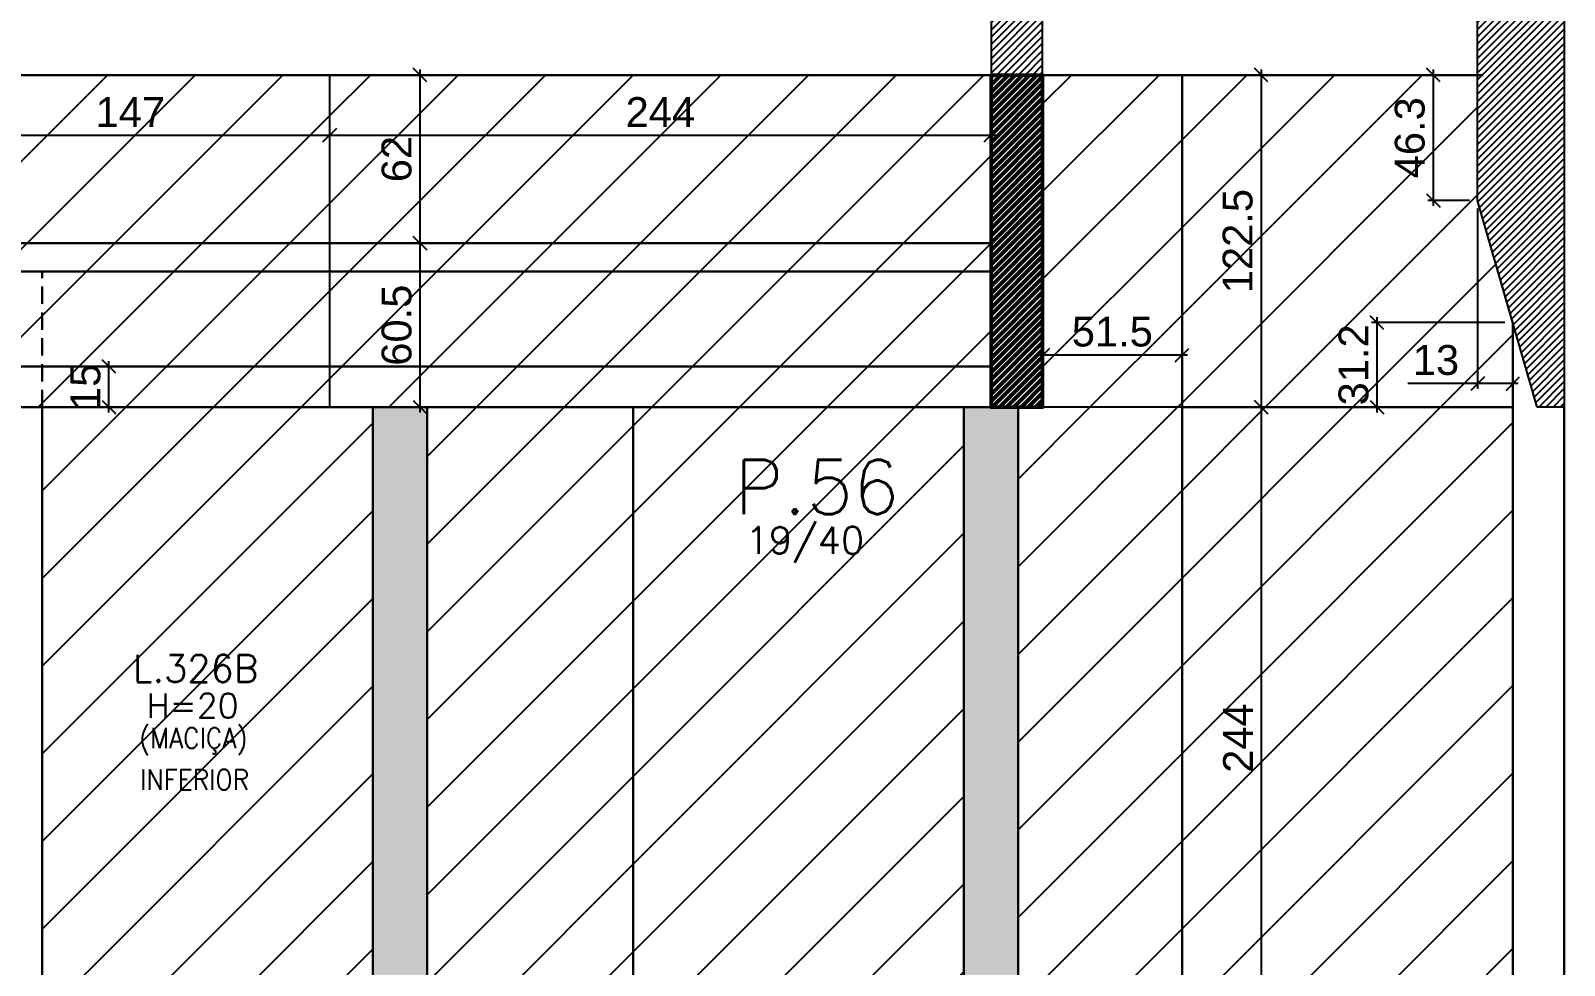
# Model space of a CAD drawing. Extents: x 534 to 8035, y 2354 to 7562.
# Drawn here: x 5163 to 5729, y 4185 to 4529 of the extents above; entities that cross this region are included whole.
import ezdxf

# ---------------------------------------------------------------- set-up
doc = ezdxf.new("R2010")
doc.units = 0
doc.linetypes.add('HIDDEN', pattern=[9.525, 6.35, -3.175])
doc.layers.get('0').update_dxf_attribs({"color": 9, "linetype": 'CONTINUOUS'})
doc.layers.get('DEFPOINTS').update_dxf_attribs({"linetype": 'CONTINUOUS'})
for name, color, linetype in [('FO-HACHURA_PILAR-CONT', 252, 'CONTINUOUS'), ('FO-TEXTO-LAJES', 152, 'CONTINUOUS'), ('P-C', 1, 'CONTINUOUS'), ('Painéis', 200, 'CONTINUOUS'), ('PAREDE', 191, 'CONTINUOUS'), ('Reaproveitamento', 251, 'CONTINUOUS'), ('TIRAS REESCORAMENTO', 252, 'CONTINUOUS')]:
    doc.layers.add(name, color=color, linetype=linetype)
doc.layers.add('FO-Textos dos pilares', color=3, linetype='CONTINUOUS', lineweight=20)
doc.layers.add('FO-Vigas', color=2, linetype='CONTINUOUS', lineweight=30)
doc.styles.add('ARIAL', font='arial.ttf')
doc.styles.add('ROMANS', font='romans.shx')
doc.dimstyles.new('COTA LAJE', dxfattribs={"dimtxt": 11, "dimasz": 5, "dimexe": 2, "dimexo": 3, "dimgap": 3, "dimtad": 3, "dimdec": 1, "dimzin": 12, "dimdsep": 46, "dimtxsty": 'ARIAL', "dimblk": 'OBLIQUE', "dimcen": 10, "dimdle": 2, "dimclrd": 5, "dimclre": 5, "dimclrt": 2, "dimadec": 0, "dimazin": 3, "dimtfac": 1, "dimtdec": 1, "dimtmove": 0, "dimatfit": 3, "dimldrblk": 'OBLIQUE', "dimfxl": 1, "dimlwd": -1, "dimlwe": -1, "dimarcsym": 1})
pattern_1 = [(45, (1811.6567, 3338.154), (-1.3258252, 1.3258252), [])]

# ---------------------------------------------------------------- blocks, each defined once
blk = doc.blocks.new('_Oblique')
at = {"color": 0, "linetype": 'ByBlock', "lineweight": -2}
blk.add_line((-0.5, -0.5), (0.5, 0.5), dxfattribs=at)
blk = doc.blocks.new('*D591')
at = {"layer": 'DEFPOINTS', "color": 0, "linetype": 'Continuous', "transparency": 16777216}
for p in [(5126.68, 4512.82), (5273.68, 4512.07), (5273.68, 4490.64)]:
    blk.add_point(p, dxfattribs=at)
at = {"layer": 'Painéis', "color": 5, "linetype": 'Continuous', "transparency": 16777216}
for p, q in [((5126.68, 4509.82), (5126.68, 4488.64)), ((5273.68, 4509.07), (5273.68, 4488.64)), ((5124.68, 4490.64), (5275.68, 4490.64))]:
    blk.add_line(p, q, dxfattribs=at)
at = {"layer": 'Painéis', "color": 5, "linetype": 'Continuous', "transparency": 16777216, "xscale": 5, "yscale": 5, "zscale": 5, "rotation": 180}
blk.add_blockref('_Oblique', (5126.68, 4490.64), dxfattribs=at)
at = {"layer": 'Painéis', "color": 5, "linetype": 'Continuous', "transparency": 16777216, "xscale": 5, "yscale": 5, "zscale": 5}
blk.add_blockref('_Oblique', (5273.68, 4490.64), dxfattribs=at)
at = {"layer": 'Painéis', "color": 2, "linetype": 'Continuous', "transparency": 16777216, "insert": (5200.18, 4499.16), "char_height": 11, "attachment_point": 5, "style": 'ARIAL'}
blk.add_mtext('147', dxfattribs=at)
blk = doc.blocks.new('*D592')
at = {"layer": 'DEFPOINTS', "color": 0, "linetype": 'Continuous', "transparency": 16777216}
for p in [(5273.68, 4512.07), (5517.68, 4512.07), (5517.68, 4490.64)]:
    blk.add_point(p, dxfattribs=at)
at = {"layer": 'Painéis', "color": 5, "linetype": 'Continuous', "transparency": 16777216}
for p, q in [((5273.68, 4509.07), (5273.68, 4488.64)), ((5517.68, 4509.07), (5517.68, 4488.64)), ((5271.68, 4490.64), (5519.68, 4490.64))]:
    blk.add_line(p, q, dxfattribs=at)
at = {"layer": 'Painéis', "color": 5, "linetype": 'Continuous', "transparency": 16777216, "xscale": 5, "yscale": 5, "zscale": 5, "rotation": 180}
blk.add_blockref('_Oblique', (5273.68, 4490.64), dxfattribs=at)
at = {"layer": 'Painéis', "color": 5, "linetype": 'Continuous', "transparency": 16777216, "xscale": 5, "yscale": 5, "zscale": 5}
blk.add_blockref('_Oblique', (5517.68, 4490.64), dxfattribs=at)
at = {"layer": 'Painéis', "color": 2, "linetype": 'Continuous', "transparency": 16777216, "insert": (5395.68, 4499.16), "char_height": 11, "attachment_point": 5, "style": 'ARIAL'}
blk.add_mtext('244', dxfattribs=at)
blk = doc.blocks.new('*D593')
at = {"layer": 'DEFPOINTS', "color": 0, "linetype": 'Continuous', "transparency": 16777216}
for p in [(5273.68, 4450.82), (5307.05, 4450.82), (5273.68, 4390.32)]:
    blk.add_point(p, dxfattribs=at)
at = {"layer": 'Painéis', "color": 5, "linetype": 'Continuous', "transparency": 16777216}
for p, q in [((5307.05, 4388.32), (5307.05, 4452.82)), ((5276.68, 4450.82), (5309.05, 4450.82)), ((5276.68, 4390.32), (5309.05, 4390.32))]:
    blk.add_line(p, q, dxfattribs=at)
at = {"layer": 'Painéis', "color": 5, "linetype": 'Continuous', "transparency": 16777216, "xscale": 5, "yscale": 5, "zscale": 5}
for p, rotation in [((5307.05, 4450.82), 90), ((5307.05, 4390.32), 270)]:
    blk.add_blockref('_Oblique', p, dxfattribs=dict(at, rotation=rotation))
at = {"layer": 'Painéis', "color": 2, "linetype": 'Continuous', "transparency": 16777216, "insert": (5298.43, 4420.57), "char_height": 11, "attachment_point": 5, "rotation": 90, "style": 'ARIAL'}
blk.add_mtext('60.5', dxfattribs=at)
blk = doc.blocks.new('*D594')
at = {"layer": 'DEFPOINTS', "color": 0, "linetype": 'Continuous', "transparency": 16777216}
for p in [(5273.68, 4512.82), (5307.05, 4512.82), (5273.68, 4450.82)]:
    blk.add_point(p, dxfattribs=at)
at = {"layer": 'Painéis', "color": 5, "linetype": 'Continuous', "transparency": 16777216}
for p, q in [((5307.05, 4448.82), (5307.05, 4514.82)), ((5276.68, 4512.82), (5309.05, 4512.82)), ((5276.68, 4450.82), (5309.05, 4450.82))]:
    blk.add_line(p, q, dxfattribs=at)
at = {"layer": 'Painéis', "color": 5, "linetype": 'Continuous', "transparency": 16777216, "xscale": 5, "yscale": 5, "zscale": 5}
for p, rotation in [((5307.05, 4512.82), 90), ((5307.05, 4450.82), 270)]:
    blk.add_blockref('_Oblique', p, dxfattribs=dict(at, rotation=rotation))
at = {"layer": 'Painéis', "color": 2, "linetype": 'Continuous', "transparency": 16777216, "insert": (5298.43, 4481.82), "char_height": 11, "attachment_point": 5, "rotation": 90, "style": 'ARIAL'}
blk.add_mtext('62', dxfattribs=at)
blk = doc.blocks.new('*D595')
at = {"layer": 'DEFPOINTS', "color": 0, "linetype": 'Continuous', "transparency": 16777216}
for p in [(5142.65, 4405.32), (5192.27, 4405.32), (5142.65, 4390.32)]:
    blk.add_point(p, dxfattribs=at)
at = {"layer": 'Painéis', "color": 5, "linetype": 'Continuous', "transparency": 16777216}
for p, q in [((5192.27, 4388.32), (5192.27, 4407.32)), ((5145.65, 4405.32), (5194.27, 4405.32)), ((5145.65, 4390.32), (5194.27, 4390.32))]:
    blk.add_line(p, q, dxfattribs=at)
at = {"layer": 'Painéis', "color": 5, "linetype": 'Continuous', "transparency": 16777216, "xscale": 5, "yscale": 5, "zscale": 5}
for p, rotation in [((5192.27, 4405.32), 90), ((5192.27, 4390.32), 270)]:
    blk.add_blockref('_Oblique', p, dxfattribs=dict(at, rotation=rotation))
at = {"layer": 'Painéis', "color": 2, "linetype": 'Continuous', "transparency": 16777216, "insert": (5183.66, 4397.82), "char_height": 11, "attachment_point": 5, "rotation": 90, "style": 'ARIAL'}
blk.add_mtext('15', dxfattribs=at)
blk = doc.blocks.new('*D606')
at = {"layer": 'DEFPOINTS', "color": 0, "linetype": 'Continuous', "transparency": 16777216}
for p in [(5660.05, 4421.53), (5710.15, 4421.53), (5710.15, 4390.32)]:
    blk.add_point(p, dxfattribs=at)
at = {"layer": 'Painéis', "color": 5, "linetype": 'Continuous', "transparency": 16777216}
for p, q in [((5707.15, 4421.53), (5658.05, 4421.53)), ((5660.05, 4388.32), (5660.05, 4423.53)), ((5707.15, 4390.32), (5658.05, 4390.32))]:
    blk.add_line(p, q, dxfattribs=at)
at = {"layer": 'Painéis', "color": 5, "linetype": 'Continuous', "transparency": 16777216, "xscale": 5, "yscale": 5, "zscale": 5}
for p, rotation in [((5660.05, 4421.53), 90), ((5660.05, 4390.32), 270)]:
    blk.add_blockref('_Oblique', p, dxfattribs=dict(at, rotation=rotation))
at = {"layer": 'Painéis', "color": 2, "linetype": 'Continuous', "transparency": 16777216, "insert": (5651.43, 4405.93), "char_height": 11, "attachment_point": 5, "rotation": 90, "style": 'ARIAL'}
blk.add_mtext('31.2', dxfattribs=at)
blk = doc.blocks.new('*D607')
at = {"layer": 'DEFPOINTS', "color": 0, "linetype": 'Continuous', "transparency": 16777216}
for p in [(5697.15, 4466.55), (5710.15, 4421.53), (5697.15, 4399.04)]:
    blk.add_point(p, dxfattribs=at)
at = {"layer": 'Painéis', "color": 5, "linetype": 'Continuous', "transparency": 16777216}
for p, q in [((5697.15, 4463.55), (5697.15, 4397.04)), ((5710.15, 4418.53), (5710.15, 4397.04)), ((5697.15, 4399.04), (5671.43, 4399.04)), ((5712.15, 4399.04), (5697.15, 4399.04))]:
    blk.add_line(p, q, dxfattribs=at)
at = {"layer": 'Painéis', "color": 5, "linetype": 'Continuous', "transparency": 16777216, "xscale": 5, "yscale": 5, "zscale": 5, "rotation": 180}
blk.add_blockref('_Oblique', (5697.15, 4399.04), dxfattribs=at)
at = {"layer": 'Painéis', "color": 5, "linetype": 'Continuous', "transparency": 16777216, "xscale": 5, "yscale": 5, "zscale": 5}
blk.add_blockref('_Oblique', (5710.15, 4399.04), dxfattribs=at)
at = {"layer": 'Painéis', "color": 2, "linetype": 'Continuous', "transparency": 16777216, "insert": (5681.79, 4407.66), "char_height": 11, "attachment_point": 5, "style": 'ARIAL'}
blk.add_mtext('13', dxfattribs=at)
blk = doc.blocks.new('*D608')
at = {"layer": 'DEFPOINTS', "color": 0, "linetype": 'Continuous', "transparency": 16777216}
for p in [(5697.15, 4512.82), (5680.8, 4466.55), (5697.15, 4466.55)]:
    blk.add_point(p, dxfattribs=at)
at = {"layer": 'Painéis', "color": 5, "linetype": 'Continuous', "transparency": 16777216}
for p, q in [((5680.8, 4514.82), (5680.8, 4464.55)), ((5694.15, 4512.82), (5678.8, 4512.82)), ((5694.15, 4466.55), (5678.8, 4466.55))]:
    blk.add_line(p, q, dxfattribs=at)
at = {"layer": 'Painéis', "color": 5, "linetype": 'Continuous', "transparency": 16777216, "xscale": 5, "yscale": 5, "zscale": 5}
for p, rotation in [((5680.8, 4512.82), 90), ((5680.8, 4466.55), 270)]:
    blk.add_blockref('_Oblique', p, dxfattribs=dict(at, rotation=rotation))
at = {"layer": 'Painéis', "color": 2, "linetype": 'Continuous', "transparency": 16777216, "insert": (5672.18, 4489.68), "char_height": 11, "attachment_point": 5, "rotation": 90, "style": 'ARIAL'}
blk.add_mtext('46.3', dxfattribs=at)
blk = doc.blocks.new('*D609')
at = {"layer": 'DEFPOINTS', "color": 0, "linetype": 'Continuous', "transparency": 16777216}
for p in [(5588.15, 4512.82), (5588.15, 4390.32), (5617.3, 4390.32)]:
    blk.add_point(p, dxfattribs=at)
at = {"layer": 'Painéis', "color": 5, "linetype": 'Continuous', "transparency": 16777216}
for p, q in [((5617.3, 4514.82), (5617.3, 4388.32)), ((5591.15, 4512.82), (5619.3, 4512.82)), ((5591.15, 4390.32), (5619.3, 4390.32))]:
    blk.add_line(p, q, dxfattribs=at)
at = {"layer": 'Painéis', "color": 5, "linetype": 'Continuous', "transparency": 16777216, "xscale": 5, "yscale": 5, "zscale": 5}
for p, rotation in [((5617.3, 4512.82), 90), ((5617.3, 4390.32), 270)]:
    blk.add_blockref('_Oblique', p, dxfattribs=dict(at, rotation=rotation))
at = {"layer": 'Painéis', "color": 2, "linetype": 'Continuous', "transparency": 16777216, "insert": (5608.68, 4451.57), "char_height": 11, "attachment_point": 5, "rotation": 90, "style": 'ARIAL'}
blk.add_mtext('122.5', dxfattribs=at)
blk = doc.blocks.new('*D610')
at = {"layer": 'DEFPOINTS', "color": 0, "linetype": 'Continuous', "transparency": 16777216}
for p in [(5536.68, 4409.51), (5536.68, 4390.32), (5588.15, 4390.32)]:
    blk.add_point(p, dxfattribs=at)
at = {"layer": 'Painéis', "color": 5, "linetype": 'Continuous', "transparency": 16777216}
for p, q in [((5590.15, 4409.51), (5534.68, 4409.51)), ((5536.68, 4393.32), (5536.68, 4411.51)), ((5588.15, 4393.32), (5588.15, 4411.51))]:
    blk.add_line(p, q, dxfattribs=at)
at = {"layer": 'Painéis', "color": 5, "linetype": 'Continuous', "transparency": 16777216, "xscale": 5, "yscale": 5, "zscale": 5, "rotation": 180}
blk.add_blockref('_Oblique', (5536.68, 4409.51), dxfattribs=at)
at = {"layer": 'Painéis', "color": 5, "linetype": 'Continuous', "transparency": 16777216, "xscale": 5, "yscale": 5, "zscale": 5}
blk.add_blockref('_Oblique', (5588.15, 4409.51), dxfattribs=at)
at = {"layer": 'Painéis', "color": 2, "linetype": 'Continuous', "transparency": 16777216, "insert": (5562.41, 4418.13), "char_height": 11, "attachment_point": 5, "style": 'ARIAL'}
blk.add_mtext('51.5', dxfattribs=at)
blk = doc.blocks.new('*D611')
at = {"layer": 'DEFPOINTS', "color": 0, "linetype": 'Continuous', "transparency": 16777216}
for p in [(5588.15, 4390.32), (5588.15, 4146.32), (5617.3, 4146.32)]:
    blk.add_point(p, dxfattribs=at)
at = {"layer": 'Painéis', "color": 5, "linetype": 'Continuous', "transparency": 16777216}
for p, q in [((5591.15, 4390.32), (5619.3, 4390.32)), ((5617.3, 4392.32), (5617.3, 4144.32)), ((5591.15, 4146.32), (5619.3, 4146.32))]:
    blk.add_line(p, q, dxfattribs=at)
at = {"layer": 'Painéis', "color": 5, "linetype": 'Continuous', "transparency": 16777216, "xscale": 5, "yscale": 5, "zscale": 5}
for p, rotation in [((5617.3, 4390.32), 90), ((5617.3, 4146.32), 270)]:
    blk.add_blockref('_Oblique', p, dxfattribs=dict(at, rotation=rotation))
at = {"layer": 'Painéis', "color": 2, "linetype": 'Continuous', "transparency": 16777216, "insert": (5608.77, 4268.32), "char_height": 11, "attachment_point": 5, "rotation": 90, "style": 'ARIAL'}
blk.add_mtext('244', dxfattribs=at)

msp = doc.modelspace()

# ---------------------------------------------------------------- hatches: boundary and pattern name
at = {"layer": 'FO-HACHURA_PILAR-CONT'}
h = msp.add_hatch(dxfattribs=at)
h.set_pattern_fill('ANSI31', color=256, scale=15)
h.set_pattern_definition(pattern_1)
edge = h.paths.add_edge_path()
edge.add_line((5697.15, 4466.55), (5697.15, 4611.92))
edge.add_line((5710.15, 4611.92), (5697.15, 4611.92))
edge.add_line((5710.15, 4611.92), (5710.15, 4626.92))
edge.add_line((5710.15, 4626.92), (5697.15, 4626.92))
edge.add_line((5697.15, 4626.92), (5697.15, 4642.47))
edge.add_line((5697.15, 4642.47), (5719.15, 4680.36))
edge.add_line((5719.15, 4680.36), (5729.15, 4680.36))
edge.add_line((5729.15, 4680.36), (5729.15, 4390.36))
edge.add_line((5729.15, 4390.36), (5719.15, 4390.36))
edge.add_line((5719.15, 4390.36), (5697.15, 4466.55))
h = msp.add_hatch(dxfattribs=at)
h.set_pattern_fill('ANSI31', color=256, scale=15)
h.set_pattern_definition([(45, (-8897.1667, 12460.0115), (-1.32582521, 1.32582521), [])])
h.paths.add_polyline_path([(5536.68, 4552.82), (5527.18, 4552.82), (5517.68, 4552.82), (5517.68, 4532.82), (5517.68, 4512.82), (5527.18, 4512.82), (5536.68, 4512.82), (5536.68, 4532.82), (5536.68, 4552.82)])
at = {"layer": 'PAREDE', "linetype": 'Continuous', "lineweight": 50}
h = msp.add_hatch(dxfattribs=at)
h.set_pattern_fill('ANSI31', color=256, scale=15)
h.set_pattern_definition(pattern_1)
h.paths.add_polyline_path([(5517.68, 4512.82), (5536.68, 4512.82), (5536.68, 4390.32), (5517.68, 4390.32)])
at = {"layer": 'Reaproveitamento', "linetype": 'Continuous'}
h = msp.add_hatch(dxfattribs=at)
h.set_pattern_fill('ANSI31', color=256, scale=7.2)
h.paths.add_polyline_path([(5126.68, 4512.82), (5273.68, 4512.82), (5273.68, 4450.82), (5126.68, 4450.82)])
h = msp.add_hatch(dxfattribs=at)
h.set_pattern_fill('ANSI31', color=256, scale=7.2)
h.paths.add_polyline_path([(5273.68, 4450.82), (5517.68, 4450.82), (5517.68, 4512.82), (5273.68, 4512.82)])
h = msp.add_hatch(dxfattribs=at)
h.set_pattern_fill('ANSI31', color=256, scale=7.2)
h.paths.add_polyline_path([(5588.15, 4512.82), (5536.68, 4512.82), (5536.68, 4390.32), (5588.15, 4390.32)])
h.paths.add_polyline_path([(5544.7, 4406.69), (5580.11, 4406.69), (5580.11, 4429.36), (5544.7, 4429.36)], flags=24)
h = msp.add_hatch(dxfattribs=at)
h.set_pattern_fill('ANSI31', color=256, scale=7.2)
h.paths.add_polyline_path([(5697.15, 4466.55), (5697.15, 4512.82), (5588.15, 4512.82), (5588.15, 4390.32), (5710.15, 4390.32), (5710.15, 4421.53)])
h = msp.add_hatch(dxfattribs=at)
h.set_pattern_fill('ANSI31', color=256, scale=7.2)
edge = h.paths.add_edge_path()
edge.add_line((5126.68, 4404.83), (5126.68, 4450.82))
edge.add_line((5126.68, 4450.82), (5273.68, 4450.82))
edge.add_line((5273.68, 4450.82), (5273.68, 4390.32))
edge.add_line((5273.68, 4390.32), (5142.65, 4390.32))
h = msp.add_hatch(dxfattribs=at)
h.set_pattern_fill('ANSI31', color=256, scale=7.2)
h.paths.add_polyline_path([(5273.68, 4390.32), (5517.68, 4390.32), (5517.68, 4450.82), (5273.68, 4450.82)])
h = msp.add_hatch(dxfattribs=at)
h.set_pattern_fill('ANSI31', color=256, scale=7.2)
h.paths.add_polyline_path([(5289.65, 4390.32), (5167.65, 4390.32), (5167.65, 4146.32), (5289.65, 4146.32)])
h.paths.add_polyline_path([(5203.17, 4247.31), (5249.35, 4247.31), (5249.35, 4258.56), (5203.17, 4258.56)], flags=24)
h.paths.add_polyline_path([(5201.85, 4259.18), (5249.35, 4259.18), (5249.35, 4276.32), (5201.85, 4276.32)], flags=24)
h.paths.add_polyline_path([(5205.63, 4273.51), (5244.85, 4273.51), (5244.85, 4287.01), (5205.63, 4287.01)], flags=24)
h.paths.add_polyline_path([(5200.45, 4286.47), (5253.54, 4286.47), (5253.54, 4301.47), (5200.45, 4301.47)], flags=24)
h = msp.add_hatch(dxfattribs=at)
h.set_pattern_fill('ANSI31', color=256, scale=7.2)
h.paths.add_polyline_path([(5385.65, 4390.32), (5309.65, 4390.32), (5309.65, 4146.32), (5385.65, 4146.32)])
h = msp.add_hatch(dxfattribs=at)
h.set_pattern_fill('ANSI31', color=256, scale=7.2)
h.paths.add_polyline_path([(5507.65, 4390.32), (5385.65, 4390.32), (5385.65, 4146.32), (5507.65, 4146.32)])
h.paths.add_polyline_path([(5421.85, 4345.93), (5492.8, 4345.93), (5492.8, 4375.93), (5421.85, 4375.93)], flags=24)
h.paths.add_polyline_path([(5426.21, 4329.1), (5478.11, 4329.1), (5478.11, 4351.95), (5426.21, 4351.95)], flags=24)
h = msp.add_hatch(dxfattribs=at)
h.set_pattern_fill('ANSI31', color=256, scale=7.2)
h.paths.add_polyline_path([(5588.15, 4390.32), (5527.65, 4390.32), (5527.65, 4146.32), (5588.15, 4146.32)])
h = msp.add_hatch(dxfattribs=at)
h.set_pattern_fill('ANSI31', color=256, scale=7.2)
h.paths.add_polyline_path([(5710.15, 4390.32), (5588.15, 4390.32), (5588.15, 4146.32), (5710.15, 4146.32)])
at = {"layer": 'TIRAS REESCORAMENTO'}
for points in [[(5309.65, 4390.32), (5289.65, 4390.32), (5289.65, 4146.32), (5309.65, 4146.32)], [(5527.65, 4390.32), (5507.65, 4390.32), (5507.65, 4146.32), (5527.65, 4146.32)]]:
    msp.add_hatch(color=256, dxfattribs=at).paths.add_polyline_path(points)

# ---------------------------------------------------------------- linework, layer by layer
at = {"layer": 'FO-Vigas'}
for p, q in [((5517.68, 4512.82), (5120.65, 4512.82)), ((5699.15, 4512.82), (5536.68, 4512.82)), ((5536.68, 4390.32), (5536.68, 4512.82)), ((5710.15, 4421.53), (5710.15, 3933.16)), ((5167.65, 3894.42), (5167.65, 4390.32)), ((5729.15, 4390.36), (5729.15, 3933.16)), ((5710.15, 4371.01), (5710.15, 4370.36)), ((5729.15, 4371.01), (5729.15, 4370.36))]:
    msp.add_line(p, q, dxfattribs=at)
at = {"layer": 'FO-Vigas', "color": 9}
for p, q in [((5517.68, 4440.32), (3396.68, 4440.32)), ((5517.68, 4405.32), (3396.68, 4405.32)), ((5536.68, 4390.32), (3377.68, 4390.32))]:
    msp.add_line(p, q, dxfattribs=at)
at = {"layer": 'FO-Vigas', "linetype": 'HIDDEN'}
msp.add_line((5167.65, 4390.32), (5167.65, 4440.32), dxfattribs=at)
at = {"layer": 'P-C'}
for p, q in [((5729.15, 4680.36), (5729.15, 4390.36)), ((5697.15, 4466.55), (5697.15, 4611.92)), ((5719.15, 4390.36), (5697.15, 4466.55)), ((5729.15, 4390.36), (5719.15, 4390.36))]:
    msp.add_line(p, q, dxfattribs=at)
msp.add_lwpolyline([(5536.68, 4552.82), (5527.18, 4552.82), (5517.68, 4552.82), (5517.68, 4532.82), (5517.68, 4512.82), (5527.18, 4512.82), (5536.68, 4512.82), (5536.68, 4532.82), (5536.68, 4552.82)], close=True, dxfattribs=at)
at = {"layer": 'Painéis', "linetype": 'Continuous'}
msp.add_line((5588.15, 4390.32), (5588.15, 4512.82), dxfattribs=at)
for points in [[(5126.68, 4512.82), (5273.68, 4512.82), (5273.68, 4450.82), (5126.68, 4450.82)], [(5273.68, 4450.82), (5517.68, 4450.82), (5517.68, 4512.82), (5273.68, 4512.82)], [(5697.15, 4466.55), (5697.15, 4512.82), (5588.15, 4512.82), (5588.15, 4390.32), (5710.15, 4390.32), (5710.15, 4421.53)], [(5273.68, 4390.32), (5517.68, 4390.32), (5517.68, 4450.82), (5273.68, 4450.82)], [(5289.65, 4390.32), (5167.65, 4390.32), (5167.65, 4146.32), (5289.65, 4146.32)], [(5309.65, 4390.32), (5289.65, 4390.32), (5289.65, 4146.32), (5309.65, 4146.32)], [(5385.65, 4390.32), (5309.65, 4390.32), (5309.65, 4146.32), (5385.65, 4146.32)], [(5507.65, 4390.32), (5385.65, 4390.32), (5385.65, 4146.32), (5507.65, 4146.32)], [(5527.65, 4390.32), (5507.65, 4390.32), (5507.65, 4146.32), (5527.65, 4146.32)], [(5588.15, 4390.32), (5527.65, 4390.32), (5527.65, 4146.32), (5588.15, 4146.32)], [(5710.15, 4390.32), (5588.15, 4390.32), (5588.15, 4146.32), (5710.15, 4146.32)]]:
    msp.add_lwpolyline(points, close=True, dxfattribs=at)
msp.add_lwpolyline([(5126.68, 4404.83), (5126.68, 4450.82), (5273.68, 4450.82), (5273.68, 4390.32), (5142.65, 4390.32)], dxfattribs=at)
at = {"layer": 'PAREDE', "linetype": 'Continuous', "lineweight": 50}
msp.add_lwpolyline([(5517.68, 4512.82), (5536.68, 4512.82), (5536.68, 4390.32), (5517.68, 4390.32)], close=True, dxfattribs=at)

# ---------------------------------------------------------------- texts
at = {"layer": 'FO-TEXTO-LAJES', "style": 'ROMANS'}
msp.add_text('L.326B', height=10, dxfattribs=at).set_placement((5201.04, 4288.97))
at = {"layer": 'FO-TEXTO-LAJES', "color": 3, "style": 'ROMANS'}
msp.add_text('H=20', height=9, dxfattribs=at).set_placement((5206.17, 4275.76))
at = {"layer": 'FO-TEXTO-LAJES', "color": 4, "style": 'ROMANS', "width": 0.9}
for s, p in [('(MACIÇA)', (5203.43, 4264.54)), ('INFERIOR', (5203.76, 4249.18))]:
    msp.add_text(s, height=7.5, dxfattribs=at).set_placement(p)
at = {"layer": 'FO-Textos dos pilares', "color": 1, "style": 'ROMANS'}
msp.add_text('P.56', height=20, dxfattribs=at).set_placement((5423.04, 4350.93))
at = {"layer": 'FO-Textos dos pilares', "color": 3, "style": 'ROMANS'}
msp.add_text('19/40', height=10, dxfattribs=at).set_placement((5427.16, 4336.24))

# ---------------------------------------------------------------- dimensions: what is measured, and where the dimension line sits
at = {"layer": 'Painéis', "linetype": 'Continuous'}
for base, p1, p2, picture, middle in [((5307.05, 4512.82), (5273.68, 4450.82), (5273.68, 4512.82), '*D594', (5298.43, 4481.82)), ((5617.3, 4390.32), (5588.15, 4512.82), (5588.15, 4390.32), '*D609', (5608.68, 4451.57)), ((5680.8, 4466.55), (5697.15, 4512.82), (5697.15, 4466.55), '*D608', (5672.18, 4489.68)), ((5307.05, 4450.82), (5273.68, 4390.32), (5273.68, 4450.82), '*D593', (5298.43, 4420.57)), ((5617.3, 4146.32), (5588.15, 4390.32), (5588.15, 4146.32), '*D611', (5608.77, 4268.32))]:
    dim = msp.add_linear_dim(base=base, p1=p1, p2=p2, angle=90, dimstyle='COTA LAJE', dxfattribs=at)
    dim.commit()
    dim.dimension.update_dxf_attribs({"geometry": picture, "text_midpoint": middle})
for base, p1, p2, picture, middle in [((5273.68, 4490.64), (5126.68, 4512.82), (5273.68, 4512.07), '*D591', (5200.18, 4499.16)), ((5517.68, 4490.64), (5273.68, 4512.07), (5517.68, 4512.07), '*D592', (5395.68, 4499.16)), ((5697.15, 4399.04), (5710.15, 4421.53), (5697.15, 4466.55), '*D607', (5681.79, 4407.66)), ((5536.68, 4409.51), (5588.15, 4390.32), (5536.68, 4390.32), '*D610', (5562.41, 4418.13))]:
    dim = msp.add_linear_dim(base=base, p1=p1, p2=p2, dimstyle='COTA LAJE', dxfattribs=at)
    dim.commit()
    dim.dimension.update_dxf_attribs({"geometry": picture, "text_midpoint": middle})
for base, p1, p2, picture, middle in [((5660.05, 4421.53), (5710.15, 4390.32), (5710.15, 4421.53), '*D606', (5660.05, 4405.93)), ((5192.27, 4405.32), (5142.65, 4390.32), (5142.65, 4405.32), '*D595', (5192.27, 4397.82))]:
    dim = msp.add_linear_dim(base=base, p1=p1, p2=p2, angle=90, dimstyle='COTA LAJE', dxfattribs=at)
    dim.commit()
    dim.dimension.update_dxf_attribs({"geometry": picture, "text_midpoint": middle, "dimtype": 160})

doc.saveas('drawing.dxf')
